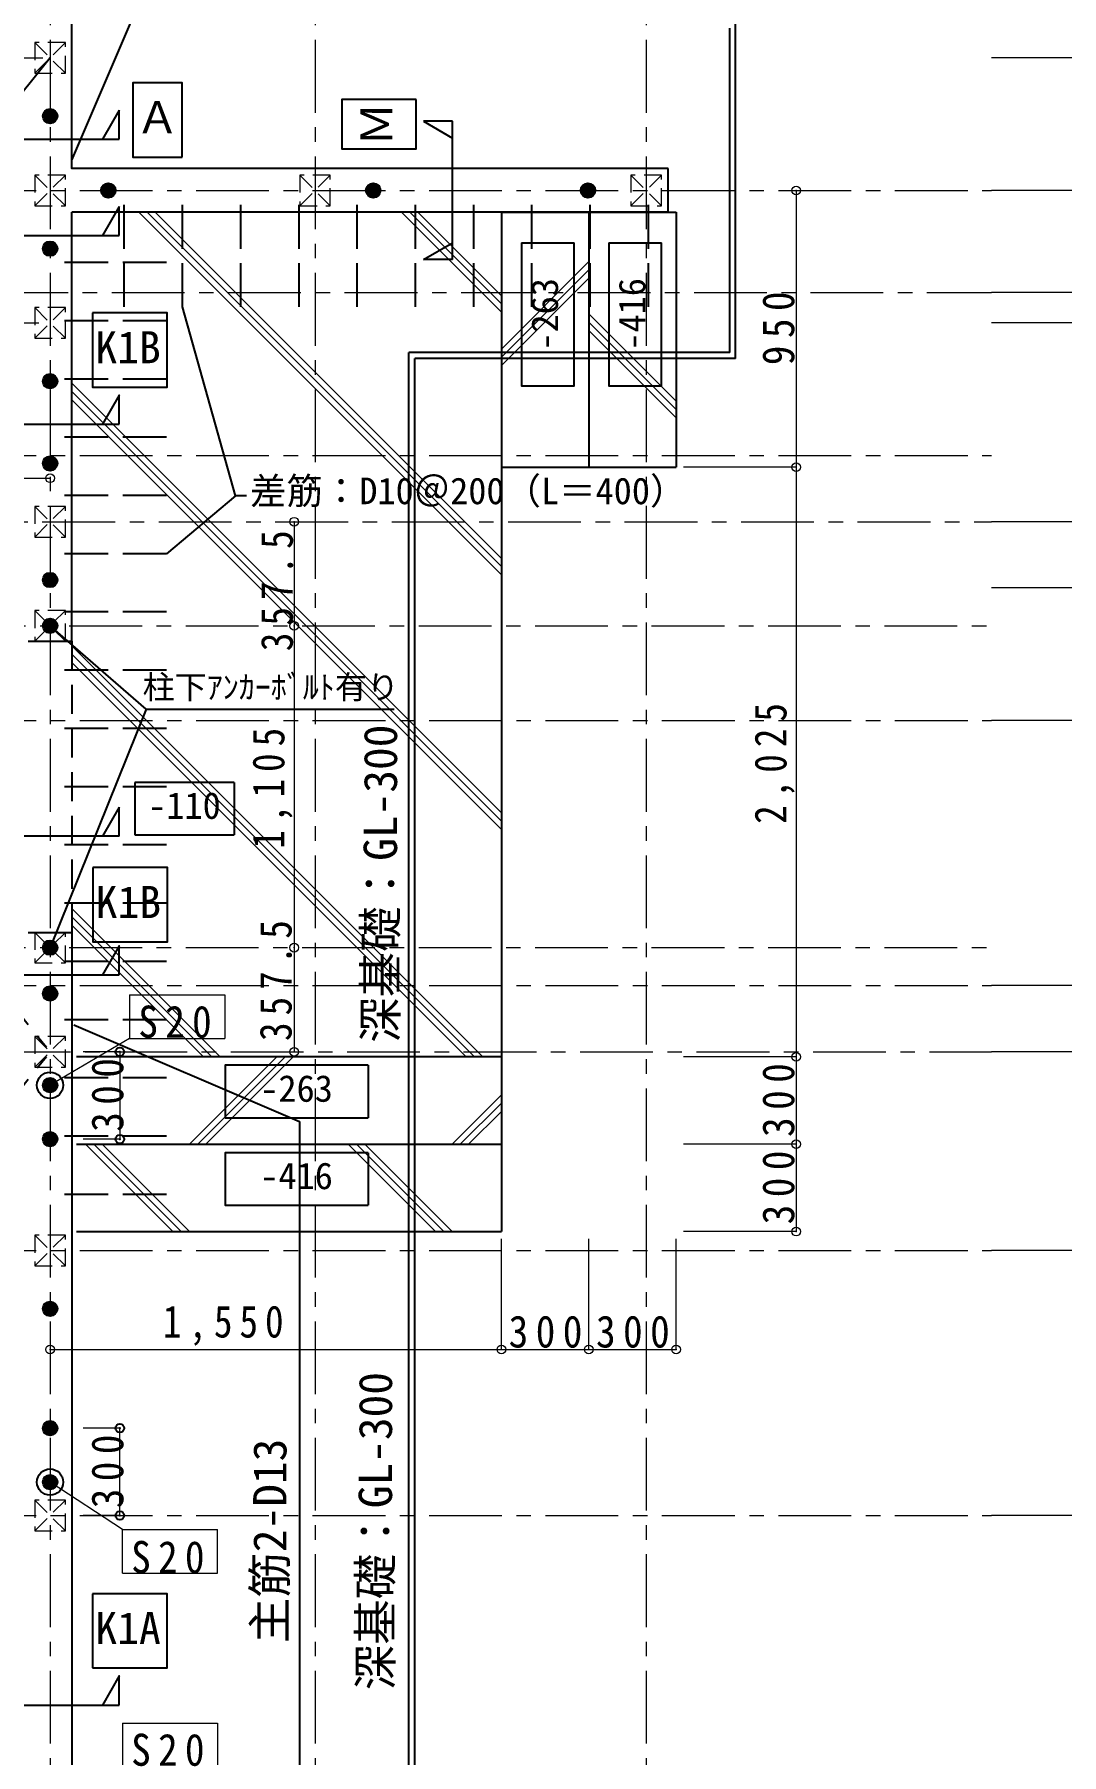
# Model space of a CAD drawing. Units: millimetres at full size. Extents: x 2062 to 26180, y 9042 to 25978.
# Drawn here: x 13643 to 17171, y 13902 to 19808 of the extents above; entities that cross this region are included whole.
import ezdxf
from ezdxf.enums import TextEntityAlignment as Align

# ---------------------------------------------------------------- set-up
doc = ezdxf.new("R2010")
doc.units = ezdxf.units.MM
doc.header["$LTSCALE"] = 50
doc.header["$PDMODE"] = 32
doc.header["$PDSIZE"] = 30
for name, pattern in [('CHAIN1', [8, 5, -1, 1, -1]), ('DASHED1', [1.8, 1.2, -0.6]), ('DASHED2', [3, 2, -1]), ('DASHED3', [4, 3, -1])]:
    doc.linetypes.add(name, pattern=pattern)
for name, color, linetype, lineweight in [('8-0_意匠図より', 7, 'Continuous', 9), ('8-1_補助線', 4, 'Continuous', 9), ('8-2_柱金物記号', 1, 'Continuous', 18), ('8-3_上階柱・角ほぞ', 3, 'Continuous', 25), ('8-4_梁・大引・母屋', 6, 'Continuous', 25), ('8-9_通り芯', 4, 'Continuous', 9), ('8-B_根太・垂木・火打', 7, 'Continuous', 25), ('8-C_文字', 3, 'Continuous', 25), ('8-F_記号・ﾊｯﾁ', 1, 'Continuous', 25), ('F-4', 3, 'DASHED3', 25), ('F-8', 7, 'Continuous', 25)]:
    doc.layers.add(name, color=color, linetype=linetype, lineweight=lineweight)
doc.styles.add('ＭＳ ゴシック', font='')
doc.styles.get('ＭＳ ゴシック').set_extended_font_data('MS Gothic')

msp = doc.modelspace()

# ---------------------------------------------------------------- hatches: boundary and pattern name
at = {"layer": '8-F_記号・ﾊｯﾁ'}
for points in [[(13692.97, 19552.15, 1), (13700.21, 19502.68, 1)], [(13692.97, 19552.15, 1), (13700.21, 19502.68, 1)], [(13692.97, 19552.15, 1), (13700.21, 19502.68, 1)], [(13692.97, 19552.15, 1), (13700.21, 19502.68, 1)], [(13692.97, 19552.15, 1), (13700.22, 19502.68, 1)], [(13692.97, 19552.15, 1), (13700.22, 19502.68, 1)], [(13692.97, 19552.15, 1), (13700.22, 19502.68, 1)], [(13692.97, 19552.15, 1), (13700.22, 19502.68, 1)], [(13871.86, 19268.8, 1), (13921.33, 19276.04, 1)], [(13871.86, 19268.8, 1), (13921.33, 19276.04, 1)], [(13871.86, 19268.79, 1), (13921.33, 19276.04, 1)], [(13871.86, 19268.79, 1), (13921.33, 19276.04, 1)], [(13871.86, 19268.79, 1), (13921.33, 19276.04, 1)], [(13871.86, 19268.79, 1), (13921.33, 19276.04, 1)], [(13871.86, 19268.79, 1), (13921.33, 19276.04, 1)], [(13871.86, 19268.79, 1), (13921.33, 19276.04, 1)], [(14781.86, 19268.8, 1), (14831.33, 19276.04, 1)], [(14781.86, 19268.8, 1), (14831.33, 19276.04, 1)], [(14781.86, 19268.79, 1), (14831.33, 19276.04, 1)], [(14781.86, 19268.79, 1), (14831.33, 19276.04, 1)], [(14781.86, 19268.79, 1), (14831.33, 19276.04, 1)], [(14781.86, 19268.79, 1), (14831.33, 19276.04, 1)], [(14781.86, 19268.79, 1), (14831.33, 19276.04, 1)], [(14781.86, 19268.79, 1), (14831.33, 19276.04, 1)], [(15568.83, 19276.04, 1), (15519.36, 19268.8, 1)], [(15568.83, 19276.04, 1), (15519.36, 19268.8, 1)], [(15568.83, 19276.04, 1), (15519.36, 19268.79, 1)], [(15568.83, 19276.04, 1), (15519.36, 19268.79, 1)], [(15568.83, 19276.04, 1), (15519.36, 19268.79, 1)], [(15568.83, 19276.04, 1), (15519.36, 19268.79, 1)], [(15568.83, 19276.04, 1), (15519.36, 19268.79, 1)], [(15568.83, 19276.04, 1), (15519.36, 19268.79, 1)], [(13692.97, 19097.15, 1), (13700.21, 19047.68, 1)], [(13692.97, 19097.15, 1), (13700.21, 19047.68, 1)], [(13692.97, 19097.15, 1), (13700.21, 19047.68, 1)], [(13692.97, 19097.15, 1), (13700.21, 19047.68, 1)], [(13692.97, 19097.15, 1), (13700.22, 19047.68, 1)], [(13692.97, 19097.15, 1), (13700.22, 19047.68, 1)], [(13692.97, 19097.15, 1), (13700.22, 19047.68, 1)], [(13692.97, 19097.15, 1), (13700.22, 19047.68, 1)], [(13692.97, 18642.15, 1), (13700.21, 18592.68, 1)], [(13692.97, 18642.15, 1), (13700.21, 18592.68, 1)], [(13692.97, 18642.15, 1), (13700.21, 18592.68, 1)], [(13692.97, 18642.15, 1), (13700.21, 18592.68, 1)], [(13692.97, 18642.15, 1), (13700.22, 18592.68, 1)], [(13692.97, 18642.15, 1), (13700.22, 18592.68, 1)], [(13692.97, 18642.15, 1), (13700.22, 18592.68, 1)], [(13692.97, 18642.15, 1), (13700.22, 18592.68, 1)], [(13700.21, 18310.18, 1), (13692.97, 18359.65, 1)], [(13700.21, 18310.18, 1), (13692.97, 18359.65, 1)], [(13700.21, 18310.18, 1), (13692.97, 18359.65, 1)], [(13700.21, 18310.18, 1), (13692.97, 18359.65, 1)], [(13700.22, 18310.18, 1), (13692.97, 18359.65, 1)], [(13700.22, 18310.18, 1), (13692.97, 18359.65, 1)], [(13700.22, 18310.18, 1), (13692.97, 18359.65, 1)], [(13700.22, 18310.18, 1), (13692.97, 18359.65, 1)], [(13692.97, 17959.65, 1), (13700.21, 17910.18, 1)], [(13692.97, 17959.65, 1), (13700.21, 17910.18, 1)], [(13692.97, 17959.65, 1), (13700.21, 17910.18, 1)], [(13692.97, 17959.65, 1), (13700.21, 17910.18, 1)], [(13692.97, 17959.65, 1), (13700.22, 17910.18, 1)], [(13692.97, 17959.65, 1), (13700.22, 17910.18, 1)], [(13692.97, 17959.65, 1), (13700.22, 17910.18, 1)], [(13692.97, 17959.65, 1), (13700.22, 17910.18, 1)], [(13700.21, 17752.68, 1), (13692.97, 17802.15, 1)], [(13700.21, 17752.68, 1), (13692.97, 17802.15, 1)], [(13700.21, 17752.68, 1), (13692.97, 17802.15, 1)], [(13700.21, 17752.68, 1), (13692.97, 17802.15, 1)], [(13700.22, 17752.68, 1), (13692.97, 17802.15, 1)], [(13700.22, 17752.68, 1), (13692.97, 17802.15, 1)], [(13700.22, 17752.68, 1), (13692.97, 17802.15, 1)], [(13700.22, 17752.68, 1), (13692.97, 17802.15, 1)], [(13700.21, 16647.68, 1), (13692.97, 16697.15, 1)], [(13700.21, 16647.68, 1), (13692.97, 16697.15, 1)], [(13700.21, 16647.68, 1), (13692.97, 16697.15, 1)], [(13700.21, 16647.68, 1), (13692.97, 16697.15, 1)], [(13700.22, 16647.68, 1), (13692.97, 16697.15, 1)], [(13700.22, 16647.68, 1), (13692.97, 16697.15, 1)], [(13700.22, 16647.68, 1), (13692.97, 16697.15, 1)], [(13700.22, 16647.68, 1), (13692.97, 16697.15, 1)], [(13700.21, 16490.18, 1), (13692.97, 16539.65, 1)], [(13700.21, 16490.18, 1), (13692.97, 16539.65, 1)], [(13700.21, 16490.18, 1), (13692.97, 16539.65, 1)], [(13700.21, 16490.18, 1), (13692.97, 16539.65, 1)], [(13700.22, 16490.18, 1), (13692.97, 16539.65, 1)], [(13700.22, 16490.18, 1), (13692.97, 16539.65, 1)], [(13700.22, 16490.18, 1), (13692.97, 16539.65, 1)], [(13700.22, 16490.18, 1), (13692.97, 16539.65, 1)], [(13694.09, 16224.79, 1), (13699.1, 16175.04, 1)], [(13694.09, 16224.79, 1), (13699.1, 16175.04, 1)], [(13694.09, 16224.79, 1), (13699.1, 16175.04, 1)], [(13694.09, 16039.79, 1), (13699.1, 15990.04, 1)], [(13694.09, 16039.79, 1), (13699.1, 15990.04, 1)], [(13694.09, 16039.79, 1), (13699.1, 15990.04, 1)], [(13692.97, 15457.15, 1), (13700.21, 15407.68, 1)], [(13692.97, 15457.15, 1), (13700.21, 15407.68, 1)], [(13692.97, 15457.15, 1), (13700.21, 15407.68, 1)], [(13692.97, 15457.15, 1), (13700.21, 15407.68, 1)], [(13692.97, 15457.15, 1), (13700.22, 15407.68, 1)], [(13692.97, 15457.15, 1), (13700.22, 15407.68, 1)], [(13692.97, 15457.15, 1), (13700.22, 15407.68, 1)], [(13692.97, 15457.15, 1), (13700.22, 15407.68, 1)], [(13672.09, 15027.4, 1), (13721.09, 15017.43, 1)], [(13672.09, 15027.4, 1), (13721.09, 15017.43, 1)], [(13672.09, 15027.4, 1), (13721.09, 15017.43, 1)], [(13672.09, 14842.4, 1), (13721.09, 14832.43, 1)], [(13672.09, 14842.4, 1), (13721.09, 14832.43, 1)], [(13672.09, 14842.4, 1), (13721.09, 14832.43, 1)]]:
    msp.add_hatch(color=256, dxfattribs=at).paths.add_polyline_path(points)

# ---------------------------------------------------------------- linework, layer by layer
at = {"layer": '8-0_意匠図より', "lineweight": 25}
for p, q in [((13771.59, 19376.46), (13974.4, 19849.26)), ((14333.37, 18223.78), (14151.59, 18872.42)), ((14333.37, 18223.78), (14096.59, 18024.92)), ((14026.13, 17491.78), (13696.59, 17777.42)), ((14026.13, 17491.78), (13696.59, 16672.42)), ((13778.61, 16407.74), (14552.66, 16075.71))]:
    msp.add_line(p, q, dxfattribs=at)
at = {"layer": '8-0_意匠図より', "linetype": 'CHAIN1', "lineweight": 25}
for p, q in [((13696.59, 19727.42), (10966.59, 16314.92)), ((10966.59, 19727.42), (13696.59, 16314.92)), ((10966.59, 12902.42), (13696.59, 16314.92))]:
    msp.add_line(p, q, dxfattribs=at)
at = {"layer": '8-0_意匠図より', "color": 4}
for p, q in [((13308.85, 19727.42), (13671.59, 19727.42)), ((16259.22, 19272.42), (16259.22, 18322.42)), ((16259.22, 18322.42), (15871.59, 18322.42)), ((16259.22, 18322.42), (16259.22, 16297.42)), ((13189.09, 18284.09), (13696.59, 18284.09)), ((14534.74, 18134.92), (14534.74, 17777.42)), ((14534.74, 17777.42), (14534.74, 16672.42)), ((14534.74, 16672.42), (14534.74, 16314.92)), ((16259.22, 16297.42), (15871.59, 16297.42)), ((16259.22, 16297.42), (16259.22, 15997.42)), ((16259.22, 15997.42), (15871.59, 15997.42)), ((16259.22, 15997.42), (16259.22, 15697.42)), ((15246.59, 15292.57), (15246.59, 15672.42)), ((15546.59, 15292.57), (15546.59, 15672.42)), ((15846.59, 15292.57), (15846.59, 15672.42)), ((16259.22, 15697.42), (15871.59, 15697.42)), ((13696.59, 15292.57), (15246.59, 15292.57)), ((15246.59, 15292.57), (15546.59, 15292.57)), ((15546.59, 15292.57), (15846.59, 15292.57))]:
    msp.add_line(p, q, dxfattribs=at)
at = {"layer": '8-0_意匠図より', "color": 3, "lineweight": 25}
for p, q in [((15246.59, 19197.42), (15246.59, 15697.42)), ((15246.59, 19197.42), (15846.59, 19197.42)), ((15546.59, 19197.42), (15546.59, 18322.42)), ((15846.59, 19197.42), (15846.59, 18322.42)), ((15246.59, 18322.42), (15846.59, 18322.42)), ((15246.59, 16297.42), (13787.09, 16297.42)), ((13787.09, 15997.42), (15246.59, 15997.42)), ((13787.09, 15697.42), (15246.59, 15697.42))]:
    msp.add_line(p, q, dxfattribs=at)
at = {"layer": '8-0_意匠図より', "linetype": 'DASHED2', "lineweight": 25}
msp.add_line((13771.59, 17724.92), (13771.59, 16724.92), dxfattribs=at)
at = {"layer": '8-0_意匠図より'}
for p in [(16259.22, 19272.42), (16259.22, 18322.42), (13696.59, 18284.09), (14534.74, 18134.92), (14534.74, 17777.42), (14534.74, 16672.42), (14534.74, 16314.92), (16259.22, 16297.42), (16259.22, 15997.42), (16259.22, 15697.42), (13696.59, 15292.57), (15246.59, 15292.57), (15546.59, 15292.57), (15846.59, 15292.57)]:
    msp.add_point(p, dxfattribs=at)
at = {"layer": '8-2_柱金物記号'}
for p, q in [((13969.64, 16510.13), (13969.64, 16360.13)), ((13969.64, 16360.13), (13696.59, 16199.92)), ((13969.64, 16360.13), (14296.6, 16360.13)), ((13945.04, 14674.66), (14272, 14674.66)), ((14272, 14524.66), (14272, 14674.66)), ((13945.04, 14524.66), (14272, 14524.66)), ((13945.04, 14010.18), (13945.04, 13860.18))]:
    msp.add_line(p, q, dxfattribs=at)
for points in [[(13969.64, 16510.13), (14296.6, 16510.13), (14296.6, 16360.13)], [(13945.04, 14524.66), (13945.04, 14674.66), (13696.59, 14837.42)], [(13945.04, 14010.18), (14272, 14010.18), (14272, 13860.18)]]:
    msp.add_lwpolyline(points, dxfattribs=at)
at = {"layer": '8-3_上階柱・角ほぞ', "color": 2, "linetype": 'DASHED1', "lineweight": 18}
for p, q in [((13644.09, 19674.92), (13749.09, 19779.92)), ((13644.09, 19779.92), (13749.09, 19674.92)), ((13644.09, 19219.92), (13749.09, 19324.92)), ((13644.09, 19324.92), (13749.09, 19219.92)), ((14554.09, 19219.92), (14659.09, 19324.92)), ((14554.09, 19324.92), (14659.09, 19219.92)), ((15691.59, 19219.92), (15796.59, 19324.92)), ((15691.59, 19324.92), (15796.59, 19219.92)), ((13644.09, 18764.92), (13749.09, 18869.92)), ((13644.09, 18869.92), (13749.09, 18764.92)), ((13644.09, 18082.42), (13749.09, 18187.42)), ((13644.09, 18187.42), (13749.09, 18082.42)), ((13644.09, 17724.92), (13749.09, 17829.92)), ((13644.09, 17829.92), (13749.09, 17724.92)), ((13644.09, 16619.92), (13749.09, 16724.92)), ((13644.09, 16724.92), (13749.09, 16619.92)), ((13644.09, 16262.42), (13749.09, 16367.42)), ((13644.09, 16367.42), (13749.09, 16262.42)), ((13749.09, 16262.42), (13749.09, 16367.42)), ((13644.09, 15579.92), (13749.09, 15684.92)), ((13644.09, 15684.92), (13749.09, 15579.92)), ((13644.09, 14669.92), (13749.09, 14774.92)), ((13644.09, 14774.92), (13749.09, 14669.92))]:
    msp.add_line(p, q, dxfattribs=at)
at = {"layer": '8-3_上階柱・角ほぞ'}
for p, q in [((15315.97, 19092.87), (15496.28, 19092.87)), ((15615.97, 19092.87), (15796.28, 19092.87)), ((13987.75, 17239.72), (13987.75, 17059.41)), ((14329.09, 17239.72), (13987.75, 17239.72)), ((14329.09, 17239.72), (14329.09, 17059.41)), ((13987.75, 17059.41), (14329.09, 17059.41)), ((14789.14, 16268.38), (14789.14, 16088.06)), ((14789.14, 15968.38), (14789.14, 15788.06))]:
    msp.add_line(p, q, dxfattribs=at)
at = {"layer": '8-3_上階柱・角ほぞ', "color": 2, "linetype": 'DASHED1', "lineweight": 18}
for points in [[(13749.09, 19674.92), (13749.09, 19779.92), (13644.09, 19779.92), (13644.09, 19674.92)], [(13749.09, 19219.92), (13749.09, 19324.92), (13644.09, 19324.92), (13644.09, 19219.92)], [(14659.09, 19219.92), (14659.09, 19324.92), (14554.09, 19324.92), (14554.09, 19219.92)], [(15796.59, 19219.92), (15796.59, 19324.92), (15691.59, 19324.92), (15691.59, 19219.92)], [(13749.09, 18764.92), (13749.09, 18869.92), (13644.09, 18869.92), (13644.09, 18764.92)], [(13749.09, 18082.42), (13749.09, 18187.42), (13644.09, 18187.42), (13644.09, 18082.42)], [(13749.09, 17724.92), (13749.09, 17829.92), (13644.09, 17829.92), (13644.09, 17724.92)], [(13749.09, 16619.92), (13749.09, 16724.92), (13644.09, 16724.92), (13644.09, 16619.92)], [(13749.09, 15579.92), (13749.09, 15684.92), (13644.09, 15684.92), (13644.09, 15579.92)], [(13749.09, 14669.92), (13749.09, 14774.92), (13644.09, 14774.92), (13644.09, 14669.92)]]:
    msp.add_lwpolyline(points, close=True, dxfattribs=at)
at = {"layer": '8-3_上階柱・角ほぞ'}
for points in [[(15315.97, 19092.87), (15315.97, 18601.52), (15496.28, 18601.52), (15496.28, 19092.87)], [(15615.97, 19092.87), (15615.97, 18601.52), (15796.28, 18601.52), (15796.28, 19092.87)], [(14789.14, 16268.38), (14297.79, 16268.38), (14297.79, 16088.06), (14789.14, 16088.06)], [(14789.14, 15968.38), (14297.79, 15968.38), (14297.79, 15788.06), (14789.14, 15788.06)]]:
    msp.add_lwpolyline(points, dxfattribs=at)
at = {"layer": '8-3_上階柱・角ほぞ', "color": 2, "linetype": 'DASHED1', "lineweight": 18}
msp.add_lwpolyline([(13749.09, 16367.42), (13644.09, 16367.42), (13644.09, 16262.42), (13749.09, 16262.42)], dxfattribs=at)
at = {"layer": '8-4_梁・大引・母屋'}
for p, q in [((15819.09, 19197.42), (15819.09, 19347.42)), ((15819.09, 19197.42), (13771.59, 19197.42)), ((13771.59, 17724.92), (13771.59, 19197.42)), ((13621.59, 17724.92), (13771.59, 17724.92)), ((13621.59, 16724.92), (13771.59, 16724.92)), ((13771.59, 16724.92), (13771.59, 12827.42))]:
    msp.add_line(p, q, dxfattribs=at)
at = {"layer": '8-4_梁・大引・母屋', "color": 4, "lineweight": 9}
for p, q in [((15246.59, 17952.31), (14001.49, 19197.42)), ((15246.59, 17980.6), (14029.77, 19197.42)), ((15246.59, 18008.88), (14058.06, 19197.42)), ((15246.59, 18854.24), (14903.42, 19197.42)), ((15246.59, 18882.52), (14931.7, 19197.42)), ((15246.59, 18910.81), (14959.98, 19197.42)), ((15546.59, 19027.92), (15246.59, 18727.92)), ((15546.59, 18999.64), (15246.59, 18699.64)), ((15546.59, 18971.35), (15246.59, 18671.35)), ((15846.59, 18548.48), (15546.59, 18848.48)), ((15846.59, 18520.19), (15546.59, 18820.19)), ((15846.59, 18491.91), (15546.59, 18791.91)), ((15246.59, 17135.24), (13771.59, 18610.24)), ((15246.59, 17106.96), (13771.59, 18581.96)), ((15246.59, 17078.67), (13771.59, 18553.67)), ((15182.49, 16297.42), (13771.59, 17708.31)), ((15154.21, 16297.42), (13771.59, 17680.03)), ((15125.92, 16297.42), (13771.59, 17651.75)), ((14280.56, 16297.42), (13771.59, 16806.39)), ((14252.28, 16297.42), (13771.59, 16778.1)), ((14224, 16297.42), (13771.59, 16749.82)), ((13936, 16314.92), (13936, 16014.92)), ((14475.29, 16297.42), (14175.29, 15997.42)), ((14503.57, 16297.42), (14203.57, 15997.42)), ((14531.85, 16297.42), (14231.85, 15997.42)), ((15246.59, 16166.8), (15077.21, 15997.42)), ((15246.59, 16138.51), (15105.5, 15997.42)), ((15246.59, 16110.23), (15133.78, 15997.42)), ((14118.6, 15697.42), (13818.6, 15997.42)), ((14146.89, 15697.42), (13846.89, 15997.42)), ((14175.17, 15697.42), (13875.17, 15997.42)), ((15020.53, 15697.42), (14720.53, 15997.42)), ((15048.81, 15697.42), (14748.81, 15997.42)), ((15077.1, 15697.42), (14777.1, 15997.42)), ((13936, 14722.42), (13936, 15022.42))]:
    msp.add_line(p, q, dxfattribs=at)
at = {"layer": '8-4_梁・大引・母屋', "color": 7}
msp.add_line((14026.13, 17491.78), (14877.84, 17491.78), dxfattribs=at)
at = {"layer": '8-4_梁・大引・母屋'}
msp.add_lwpolyline([(15819.09, 19347.42), (13771.59, 19347.42), (13771.59, 22987.42)], dxfattribs=at)
at = {"layer": '8-4_梁・大引・母屋', "color": 7}
for p in [(13936, 16314.92), (13936, 16014.92), (13936, 15022.42), (13936, 14722.42)]:
    msp.add_point(p, dxfattribs=at)
at = {"layer": '8-9_通り芯', "linetype": 'CHAIN1'}
for p, q in [((13696.59, 23789.33), (13696.59, 11909.02)), ((14606.59, 23789.33), (14606.59, 11909.02)), ((15744.09, 23789.33), (15744.09, 11909.02)), ((6198.23, 19272.42), (16929.53, 19272.42)), ((11508.31, 18922.42), (16929.53, 18922.42)), ((6198.23, 18362.42), (16929.53, 18362.42)), ((11669.95, 18134.92), (16929.53, 18134.92)), ((13362.52, 17777.42), (16929.53, 17777.42)), ((6198.23, 17452.42), (16929.53, 17452.42)), ((13362.52, 16672.42), (16929.53, 16672.42)), ((6198.23, 16542.42), (16929.53, 16542.42)), ((10716.9, 16314.92), (16929.53, 16314.92)), ((6198.23, 15632.42), (16929.53, 15632.42)), ((6198.23, 15632.42), (16929.53, 15632.42)), ((6198.23, 14722.42), (16929.53, 14722.42))]:
    msp.add_line(p, q, dxfattribs=at)
at = {"layer": '8-B_根太・垂木・火打'}
for p, q in [((16050.68, 18695.57), (16050.68, 19849.26)), ((16030.68, 18715.57), (16030.68, 19829.26)), ((16030.68, 18715.57), (14929.27, 18715.57)), ((16050.68, 18695.57), (14949.27, 18695.57)), ((14949.27, 12219.82), (14949.27, 18695.57)), ((14552.66, 16075.71), (14552.66, 13149.99))]:
    msp.add_line(p, q, dxfattribs=at)
msp.add_lwpolyline([(11202.32, 12239.82), (14929.27, 12239.82), (14929.27, 18715.57)], dxfattribs=at)
at = {"layer": '8-C_文字'}
for p, q in [((13934.09, 19548.06), (13876.36, 19448.06)), ((13934.09, 19448.06), (13934.09, 19548.06)), ((14978.94, 19509.92), (15078.94, 19452.18)), ((15078.94, 19509.92), (14978.94, 19509.92)), ((15078.94, 19034.92), (15078.94, 19509.92)), ((13459.09, 19448.06), (13934.09, 19448.06)), ((13934.09, 19217.23), (13876.36, 19117.23)), ((13934.09, 19117.23), (13934.09, 19217.23)), ((13542.88, 19117.23), (13934.09, 19117.23)), ((14978.94, 19034.92), (15078.94, 19092.65)), ((15078.94, 19034.92), (14978.94, 19034.92)), ((13542.88, 18469.5), (13934.09, 18469.5)), ((13934.09, 17155.01), (13876.36, 17055.01)), ((13934.09, 17055.01), (13934.09, 17155.01)), ((13934.09, 17055.01), (13459.09, 17055.01)), ((13542.88, 16578.82), (13934.09, 16578.82)), ((13459.09, 14071.6), (13934.09, 14071.6))]:
    msp.add_line(p, q, dxfattribs=at)
at = {"layer": '8-C_文字', "color": 7}
msp.add_line((13842.63, 14454.22), (13842.63, 14199.22), dxfattribs=at)
for points in [[(14150.53, 19386.81), (14150.53, 19641.81), (13980.53, 19641.81), (13980.53, 19386.81)], [(14953.97, 19584.92), (14698.97, 19584.92), (14698.97, 19414.92), (14953.97, 19414.92)], [(13842.63, 18852.13), (13842.63, 18597.13), (14099.26, 18597.13), (14099.26, 18852.13)], [(13843.57, 16947.32), (13843.57, 16692.32), (14100.21, 16692.32), (14100.21, 16947.32)]]:
    msp.add_lwpolyline(points, close=True, dxfattribs=at)
at = {"layer": '8-C_文字'}
for points in [[(13934.09, 18469.5), (13934.09, 18569.5), (13876.36, 18469.5)], [(13934.09, 16578.82), (13934.09, 16678.82), (13876.36, 16578.82)], [(13934.09, 14071.6), (13934.09, 14171.6), (13876.36, 14071.6)]]:
    msp.add_lwpolyline(points, dxfattribs=at)
at = {"layer": '8-C_文字', "color": 7}
msp.add_lwpolyline([(13842.63, 14199.22), (14099.26, 14199.22), (14099.26, 14454.22), (13842.63, 14454.22)], dxfattribs=at)
at = {"layer": '8-F_記号・ﾊｯﾁ', "color": 4, "lineweight": 9}
for p, q in [((13430.06, 18817.42), (13657.69, 18817.42)), ((13430.06, 18817.42), (13657.69, 18817.42)), ((13936, 16314.92), (13810.39, 16314.92)), ((13936, 16014.92), (13810.39, 16014.92)), ((13936, 15022.42), (13810.39, 15022.42)), ((13936, 14722.42), (13810.39, 14722.42))]:
    msp.add_line(p, q, dxfattribs=at)
at = {"layer": '8-F_記号・ﾊｯﾁ'}
for centre, radius in [((13696.59, 19527.42), 25), ((13696.59, 19527.42), 25), ((13696.59, 19527.42), 25), ((13696.59, 19527.42), 25), ((13696.59, 19527.42), 25), ((13696.59, 19527.42), 25), ((13696.59, 19527.42), 25), ((13696.59, 19527.42), 25), ((13896.59, 19272.42), 25), ((13896.59, 19272.42), 25), ((13896.59, 19272.42), 25), ((13896.59, 19272.42), 25), ((13896.59, 19272.42), 25), ((13896.59, 19272.42), 25), ((13896.59, 19272.42), 25), ((13896.59, 19272.42), 25), ((14806.59, 19272.42), 25), ((14806.59, 19272.42), 25), ((14806.59, 19272.42), 25), ((14806.59, 19272.42), 25), ((14806.59, 19272.42), 25), ((14806.59, 19272.42), 25), ((14806.59, 19272.42), 25), ((14806.59, 19272.42), 25), ((15544.09, 19272.42), 25), ((15544.09, 19272.42), 25), ((15544.09, 19272.42), 25), ((15544.09, 19272.42), 25), ((15544.09, 19272.42), 25), ((15544.09, 19272.42), 25), ((15544.09, 19272.42), 25), ((15544.09, 19272.42), 25), ((13696.59, 19072.42), 25), ((13696.59, 19072.42), 25), ((13696.59, 19072.42), 25), ((13696.59, 19072.42), 25), ((13696.59, 19072.42), 25), ((13696.59, 19072.42), 25), ((13696.59, 19072.42), 25), ((13696.59, 19072.42), 25), ((13696.59, 18617.42), 25), ((13696.59, 18617.42), 25), ((13696.59, 18617.42), 25), ((13696.59, 18617.42), 25), ((13696.59, 18617.42), 25), ((13696.59, 18617.42), 25), ((13696.59, 18617.42), 25), ((13696.59, 18617.42), 25), ((13696.59, 18334.92), 25), ((13696.59, 18334.92), 25), ((13696.59, 18334.92), 25), ((13696.59, 18334.92), 25), ((13696.59, 18334.92), 25), ((13696.59, 18334.92), 25), ((13696.59, 18334.92), 25), ((13696.59, 18334.92), 25), ((13696.59, 17934.92), 25), ((13696.59, 17934.92), 25), ((13696.59, 17934.92), 25), ((13696.59, 17934.92), 25), ((13696.59, 17934.92), 25), ((13696.59, 17934.92), 25), ((13696.59, 17934.92), 25), ((13696.59, 17934.92), 25), ((13696.59, 17777.42), 25), ((13696.59, 17777.42), 25), ((13696.59, 17777.42), 25), ((13696.59, 17777.42), 25), ((13696.59, 17777.42), 25), ((13696.59, 17777.42), 25), ((13696.59, 17777.42), 25), ((13696.59, 17777.42), 25), ((13696.59, 16672.42), 25), ((13696.59, 16672.42), 25), ((13696.59, 16672.42), 25), ((13696.59, 16672.42), 25), ((13696.59, 16672.42), 25), ((13696.59, 16672.42), 25), ((13696.59, 16672.42), 25), ((13696.59, 16672.42), 25), ((13696.59, 16514.92), 25), ((13696.59, 16514.92), 25), ((13696.59, 16514.92), 25), ((13696.59, 16514.92), 25), ((13696.59, 16514.92), 25), ((13696.59, 16514.92), 25), ((13696.59, 16514.92), 25), ((13696.59, 16514.92), 25), ((13696.59, 16199.92), 45), ((13696.59, 16199.92), 25), ((13696.59, 16199.92), 25), ((13696.59, 16199.92), 25), ((13696.59, 16014.92), 25), ((13696.59, 16014.92), 25), ((13696.59, 16014.92), 25), ((13696.59, 15432.42), 25), ((13696.59, 15432.42), 25), ((13696.59, 15432.42), 25), ((13696.59, 15432.42), 25), ((13696.59, 15432.42), 25), ((13696.59, 15432.42), 25), ((13696.59, 15432.42), 25), ((13696.59, 15432.42), 25), ((13696.59, 15022.42), 25), ((13696.59, 15022.42), 25), ((13696.59, 15022.42), 25), ((13696.59, 14837.42), 45), ((13696.59, 14837.42), 25), ((13696.59, 14837.42), 25), ((13696.59, 14837.42), 25)]:
    msp.add_circle(centre, radius, dxfattribs=at)
at = {"layer": 'F-4'}
for p, q in [((13951.59, 18872.42), (13951.59, 19272.42)), ((14151.59, 18872.42), (14151.59, 19272.42)), ((14351.59, 18872.42), (14351.59, 19272.42)), ((14551.59, 18872.42), (14551.59, 19272.42)), ((14751.59, 18872.42), (14751.59, 19272.42)), ((14951.59, 18872.42), (14951.59, 19272.42)), ((15151.59, 18872.42), (15151.59, 19272.42)), ((15351.59, 18872.42), (15351.59, 19272.42)), ((15551.59, 18872.42), (15551.59, 19272.42)), ((15751.59, 18872.42), (15751.59, 19272.42)), ((14096.59, 19024.92), (13696.59, 19024.92)), ((14096.59, 18824.92), (13696.59, 18824.92)), ((14096.59, 18624.92), (13696.59, 18624.92)), ((14096.59, 18424.92), (13696.59, 18424.92)), ((14096.59, 18224.92), (13696.59, 18224.92)), ((14096.59, 18024.92), (13696.59, 18024.92)), ((14096.59, 17824.92), (13696.59, 17824.92)), ((14096.59, 17624.92), (13696.59, 17624.92)), ((14096.59, 17424.92), (13696.59, 17424.92)), ((14096.59, 17224.92), (13696.59, 17224.92)), ((14096.59, 17024.92), (13696.59, 17024.92)), ((14096.59, 16824.92), (13696.59, 16824.92)), ((14096.59, 16624.92), (13696.59, 16624.92)), ((14096.59, 16424.92), (13696.59, 16424.92)), ((14096.59, 16224.92), (13696.59, 16224.92)), ((14096.59, 16024.92), (13696.59, 16024.92)), ((14096.59, 15824.92), (13696.59, 15824.92))]:
    msp.add_line(p, q, dxfattribs=at)
at = {"layer": 'F-4', "color": 6, "linetype": 'Continuous'}
msp.add_line((14370.78, 18223.78), (14333.37, 18223.78), dxfattribs=at)
at = {"layer": 'F-8', "color": 4, "lineweight": 9}
for p, q in [((18802.03, 19727.42), (16929.53, 19727.42)), ((18202.03, 19272.42), (16929.53, 19272.42)), ((17902.03, 18922.42), (16929.53, 18922.42)), ((18202.03, 18817.42), (16929.53, 18817.42)), ((18502.03, 18134.92), (16929.53, 18134.92)), ((18202.03, 17907.42), (16929.53, 17907.42)), ((18202.03, 17452.42), (16929.53, 17452.42)), ((18202.03, 16542.42), (16929.53, 16542.42)), ((18802.03, 16314.92), (16929.53, 16314.92)), ((18502.03, 15632.42), (16929.53, 15632.42)), ((18502.03, 14722.42), (16929.53, 14722.42))]:
    msp.add_line(p, q, dxfattribs=at)

# ---------------------------------------------------------------- texts
at = {"layer": '8-0_意匠図より', "char_height": 110, "attachment_point": 7, "rotation": 90, "style": 'ＭＳ ゴシック'}
for s, insert in [('\\T1.38;\\W0.9;950', (16254.22, 18672.42)), ('\\T1.38;\\W0.85;357.5', (14532.02, 17690.49)), ('\\T1.38;\\W0.85;2,025', (16254.22, 17097.42)), ('\\T1.38;\\W0.85;1,105', (14529.74, 17012.42)), ('\\T1.38;\\W0.85;357.5', (14527.93, 16351.99)), ('\\T1.38;\\W0.9;300', (16254.22, 16022.42)), ('\\T1.38;\\W0.9;300', (16254.22, 15722.42))]:
    msp.add_mtext(s, dxfattribs=dict(at, insert=insert))
at = {"layer": '8-0_意匠図より', "char_height": 110, "attachment_point": 7, "style": 'ＭＳ ゴシック'}
for s, insert in [('\\T1.38;\\W0.85;1,550', (14083.8, 15305.28)), ('\\T1.38;\\W0.9;300', (15271.59, 15297.57)), ('\\T1.38;\\W0.9;300', (15571.59, 15297.57))]:
    msp.add_mtext(s, dxfattribs=dict(at, insert=insert))
at = {"layer": '8-1_補助線', "style": 'ＭＳ ゴシック'}
for s, p in [('深基礎：GL-300', (14922.59, 16345.3)), ('深基礎：GL-300', (14905.47, 14122.32)), ('主筋2-D13', (14542.89, 14284))]:
    msp.add_text(s, height=114.6, rotation=90, dxfattribs=at).set_placement(p, align=Align.BOTTOM_LEFT)
at = {"layer": '8-2_柱金物記号', "char_height": 110, "attachment_point": 7, "style": 'ＭＳ ゴシック'}
for insert in [(13999.73, 16361.5), (13975.13, 14523.29), (13975.13, 13861.54)]:
    msp.add_mtext('\\T1.37;\\W0.9;S20', dxfattribs=dict(at, insert=insert))
at = {"layer": '8-3_上階柱・角ほぞ', "color": 7, "style": 'ＭＳ ゴシック'}
for s, p in [('-263', (15468.62, 18722.19)), ('-416', (15768.62, 18722.19))]:
    msp.add_text(s, height=91.64, rotation=90, dxfattribs=at).set_placement(p, align=Align.BOTTOM_LEFT)
for s, p in [('-110', (14033.42, 17087.07)), ('-263', (14418.46, 16115.72)), ('-416', (14418.46, 15815.72))]:
    msp.add_text(s, height=91.64, dxfattribs=at).set_placement(p, align=Align.BOTTOM_LEFT)
at = {"layer": '8-4_梁・大引・母屋', "color": 7, "style": 'ＭＳ ゴシック'}
msp.add_text('柱下ｱﾝｶｰﾎﾞﾙﾄ有り', height=80.65, dxfattribs=at).set_placement((14014.57, 17502.63), align=Align.BOTTOM_LEFT)
at = {"layer": '8-4_梁・大引・母屋', "color": 7, "char_height": 110, "attachment_point": 7, "rotation": 90, "style": 'ＭＳ ゴシック'}
for insert in [(13949.97, 16040.01), (13949.97, 14747.32)]:
    msp.add_mtext('\\T1.38;\\W0.9;300', dxfattribs=dict(at, insert=insert))
at = {"layer": '8-C_文字', "style": 'ＭＳ ゴシック'}
for s, p in [('Ａ', (13990.22, 19435.74)), ('K1B', (13852.31, 18646.05)), ('K1B', (13853.26, 16741.24)), ('K1A', (13852.31, 14248.15))]:
    msp.add_text(s, height=110, dxfattribs=at).set_placement(p, align=Align.BOTTOM_LEFT)
msp.add_text('Ｍ', height=110, rotation=90, dxfattribs=at).set_placement((14905.05, 19424.6), align=Align.BOTTOM_LEFT)
at = {"layer": 'F-4', "color": 4, "style": 'ＭＳ ゴシック'}
msp.add_text('差筋：D10＠200（L＝400）', height=91.64, dxfattribs=at).set_placement((14383.57, 18167.56), align=Align.BOTTOM_LEFT)

doc.saveas('drawing.dxf')
